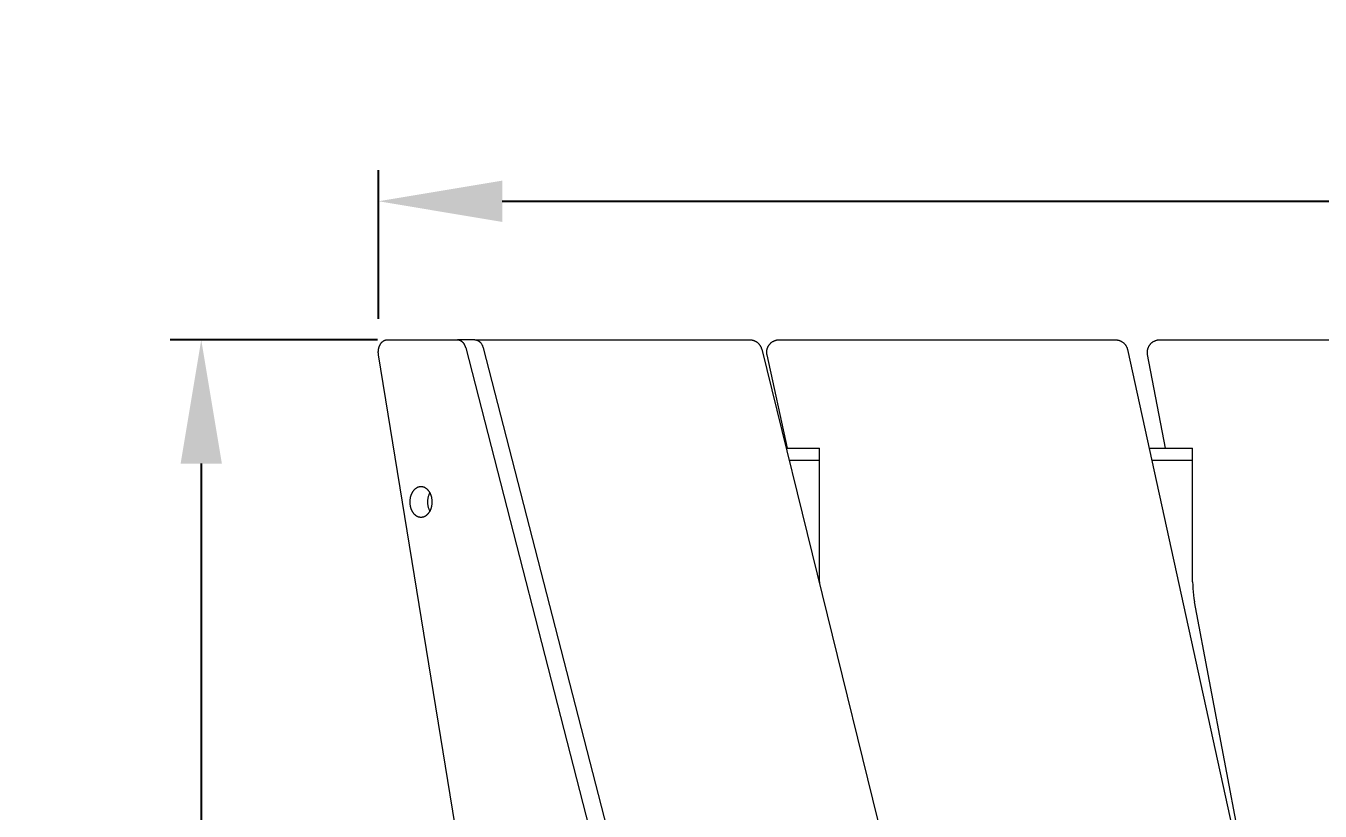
# Model space of a CAD drawing. Header units: millimetres. Extents: x -507 to 4570, y -12 to 3479.
# Drawn here: x -418 to 0.3, y 3225.5 to 3479.3 of the extents above; entities that cross this region are included whole.
import ezdxf

# ---------------------------------------------------------------- set-up
doc = ezdxf.new("R2010")
doc.units = ezdxf.units.MM
doc.layers.add('ZANO_R', color=7, linetype='Continuous', lineweight=0)
doc.layers.add('ZANO_W', color=1, linetype='Continuous', lineweight=0)
doc.styles.add('Arial', font='arial.ttf')
doc.styles.get("Standard").update_dxf_attribs({"font": 'ARIALUNI.TTF'})
doc.dimstyles.new('pl i ang', dxfattribs={"dimtxt": 50, "dimasz": 50, "dimexe": 1.25, "dimexo": 0.625, "dimgap": 10, "dimtad": 1, "dimtoh": 1, "dimtxsty": 'Standard', "dimcen": 2.5, "dimclrd": 1, "dimclre": 1, "dimclrt": 1, "dimadec": 0, "dimazin": 0, "dimtfac": 1, "dimtmove": 0, "dimatfit": 3, "dimfxl": 1, "dimarcsym": 1})

# ---------------------------------------------------------------- blocks, each defined once
blk = doc.blocks.new('*D394')
at = {"layer": 'ZANO_W', "color": 1, "lineweight": -2}
for p, q in [((-304.36, 3377.82), (-371.32, 3377.82)), ((-361.32, 3337.82), (-361.32, 2609.82)), ((-304.36, 2569.82), (-371.32, 2569.82))]:
    blk.add_line(p, q, dxfattribs=at)
at = {"layer": 'ZANO_W', "color": 1}
for points in [[(-354.65, 3337.82), (-367.99, 3337.82), (-361.32, 3377.82)], [(-367.99, 2609.82), (-354.65, 2609.82), (-361.32, 2569.82)]]:
    blk.add_solid(points, dxfattribs=at)
at = {"layer": 'ZANO_W', "color": 1, "insert": (-391.74, 2973.82), "char_height": 40, "attachment_point": 5, "rotation": 90, "style": 'Arial'}
blk.add_mtext('808', dxfattribs=at)
blk = doc.blocks.new('*D395')
at = {"layer": 'ZANO_W', "color": 1, "lineweight": -2}
for p, q in [((-304.05, 3384.6), (-304.05, 3432.59)), ((1903.62, 3384.71), (1903.62, 3432.59)), ((-264.05, 3422.59), (1863.62, 3422.59))]:
    blk.add_line(p, q, dxfattribs=at)
at = {"layer": 'ZANO_W', "color": 1}
for points in [[(-264.05, 3429.25), (-264.05, 3415.92), (-304.05, 3422.59)], [(1863.62, 3415.92), (1863.62, 3429.25), (1903.62, 3422.59)]]:
    blk.add_solid(points, dxfattribs=at)
at = {"layer": 'ZANO_W', "color": 1, "insert": (799.79, 3453.01), "char_height": 40, "attachment_point": 5, "style": 'Arial'}
blk.add_mtext('2208', dxfattribs=at)

msp = doc.modelspace()

# ---------------------------------------------------------------- linework, layer by layer
at = {"layer": 'ZANO_R'}
for p, q in [((-303.91, 3375.25), (-303.88, 3375.36)), ((-303.88, 3375.36), (-303.85, 3375.46)), ((-303.85, 3375.46), (-303.82, 3375.57)), ((-303.82, 3375.57), (-303.78, 3375.67)), ((-303.78, 3375.67), (-303.75, 3375.77)), ((-303.75, 3375.77), (-303.71, 3375.86)), ((-303.71, 3375.86), (-303.66, 3375.96)), ((-303.66, 3375.96), (-303.62, 3376.05)), ((-303.62, 3376.05), (-303.58, 3376.14)), ((-303.58, 3376.14), (-303.53, 3376.23)), ((-303.53, 3376.23), (-303.49, 3376.32)), ((-303.49, 3376.32), (-303.44, 3376.4)), ((-303.44, 3376.4), (-303.39, 3376.48)), ((-303.39, 3376.48), (-303.33, 3376.56)), ((-303.33, 3376.56), (-303.28, 3376.64)), ((-303.28, 3376.64), (-303.22, 3376.72)), ((-303.22, 3376.72), (-303.16, 3376.8)), ((-303.16, 3376.8), (-303.1, 3376.87)), ((-303.1, 3376.87), (-303.04, 3376.94)), ((-303.04, 3376.94), (-302.98, 3377.01)), ((-302.98, 3377.01), (-302.92, 3377.08)), ((-302.92, 3377.08), (-302.85, 3377.14)), ((-302.85, 3377.14), (-302.78, 3377.21)), ((-302.78, 3377.21), (-302.71, 3377.27)), ((-302.71, 3377.27), (-302.64, 3377.32)), ((-302.64, 3377.32), (-302.57, 3377.38)), ((-302.57, 3377.38), (-302.5, 3377.43)), ((-302.5, 3377.43), (-302.43, 3377.48)), ((-302.43, 3377.48), (-302.39, 3377.5)), ((-302.39, 3377.5), (-302.35, 3377.52)), ((-302.35, 3377.52), (-302.32, 3377.54)), ((-302.32, 3377.54), (-302.28, 3377.56)), ((-302.28, 3377.56), (-302.24, 3377.58)), ((-302.24, 3377.58), (-302.2, 3377.6)), ((-302.2, 3377.6), (-302.16, 3377.62)), ((-302.16, 3377.62), (-302.13, 3377.64)), ((-302.13, 3377.64), (-302.09, 3377.65)), ((-302.09, 3377.65), (-302.05, 3377.67)), ((-302.05, 3377.67), (-302.01, 3377.69)), ((-302.01, 3377.69), (-301.97, 3377.7)), ((-301.97, 3377.7), (-301.93, 3377.71)), ((-301.93, 3377.71), (-301.89, 3377.73)), ((-301.89, 3377.73), (-301.86, 3377.74)), ((-301.86, 3377.74), (-301.82, 3377.75)), ((-301.82, 3377.75), (-301.78, 3377.76)), ((-301.78, 3377.76), (-301.74, 3377.77)), ((-301.74, 3377.77), (-301.7, 3377.78)), ((-301.7, 3377.78), (-301.66, 3377.79)), ((-301.66, 3377.79), (-301.62, 3377.79)), ((-301.62, 3377.79), (-301.58, 3377.8)), ((-301.58, 3377.8), (-301.54, 3377.81)), ((-301.54, 3377.81), (-301.5, 3377.81)), ((-301.5, 3377.81), (-301.47, 3377.82)), ((-301.47, 3377.82), (-301.43, 3377.82)), ((-301.43, 3377.82), (-301.39, 3377.82)), ((-301.39, 3377.82), (-301.35, 3377.82)), ((-301.35, 3377.82), (-301.31, 3377.82)), ((-301.31, 3377.82), (-301.27, 3377.82)), ((-301.27, 3377.82), (-278.52, 3377.82)), ((-278.52, 3377.82), (-278.47, 3377.82)), ((-272.86, 3377.82), (-278.52, 3377.82)), ((-278.47, 3377.82), (-278.42, 3377.82)), ((-278.42, 3377.82), (-278.37, 3377.82)), ((-278.37, 3377.82), (-278.32, 3377.81)), ((-278.32, 3377.81), (-278.27, 3377.81)), ((-278.27, 3377.81), (-278.21, 3377.8)), ((-278.21, 3377.8), (-278.16, 3377.79)), ((-278.16, 3377.79), (-278.11, 3377.78)), ((-278.11, 3377.78), (-278.06, 3377.77)), ((-278.06, 3377.77), (-278, 3377.76)), ((-278, 3377.76), (-277.95, 3377.74)), ((-277.95, 3377.74), (-277.9, 3377.73)), ((-277.9, 3377.73), (-277.85, 3377.71)), ((-277.85, 3377.71), (-277.8, 3377.69)), ((-277.8, 3377.69), (-277.74, 3377.67)), ((-277.74, 3377.67), (-277.69, 3377.65)), ((-277.69, 3377.65), (-277.64, 3377.63)), ((-277.64, 3377.63), (-277.59, 3377.6)), ((-277.59, 3377.6), (-277.54, 3377.57)), ((-277.54, 3377.57), (-277.48, 3377.55)), ((-277.48, 3377.55), (-277.43, 3377.52)), ((-277.43, 3377.52), (-277.38, 3377.49)), ((-277.38, 3377.49), (-277.33, 3377.45)), ((-277.33, 3377.45), (-277.28, 3377.42)), ((-277.28, 3377.42), (-277.23, 3377.39)), ((-277.23, 3377.39), (-277.18, 3377.35)), ((-277.18, 3377.35), (-277.14, 3377.31)), ((-277.14, 3377.31), (-277.09, 3377.27)), ((-277.09, 3377.27), (-277.04, 3377.23)), ((-277.04, 3377.23), (-276.99, 3377.19)), ((-276.99, 3377.19), (-276.95, 3377.15)), ((-276.95, 3377.15), (-276.9, 3377.1)), ((-276.9, 3377.1), (-276.85, 3377.06)), ((-276.85, 3377.06), (-276.81, 3377.01)), ((-276.81, 3377.01), (-276.77, 3376.96)), ((-276.77, 3376.96), (-276.72, 3376.91)), ((-276.72, 3376.91), (-276.68, 3376.86)), ((-276.68, 3376.86), (-276.64, 3376.81)), ((-276.64, 3376.81), (-276.6, 3376.76)), ((-276.6, 3376.76), (-276.56, 3376.7)), ((-276.56, 3376.7), (-276.52, 3376.65)), ((-276.52, 3376.65), (-276.48, 3376.59)), ((-276.48, 3376.59), (-276.44, 3376.53)), ((-276.44, 3376.53), (-276.4, 3376.48)), ((-276.4, 3376.48), (-276.33, 3376.36)), ((-276.33, 3376.36), (-276.27, 3376.24)), ((-276.27, 3376.24), (-276.2, 3376.11)), ((-276.2, 3376.11), (-276.14, 3375.99)), ((-276.14, 3375.99), (-276.09, 3375.86)), ((-276.09, 3375.86), (-276.03, 3375.73)), ((-276.03, 3375.73), (-275.99, 3375.59)), ((-275.99, 3375.59), (-275.94, 3375.46)), ((-275.94, 3375.46), (-275.9, 3375.33)), ((-275.9, 3375.33), (-275.86, 3375.19)), ((-272.86, 3377.82), (-266.51, 3377.82)), ((-272.86, 3377.82), (-272.81, 3377.82)), ((-272.81, 3377.82), (-272.76, 3377.82)), ((-272.76, 3377.82), (-272.71, 3377.82)), ((-272.71, 3377.82), (-272.66, 3377.81)), ((-272.66, 3377.81), (-272.61, 3377.81)), ((-272.61, 3377.81), (-272.56, 3377.8)), ((-272.56, 3377.8), (-272.5, 3377.79)), ((-272.5, 3377.79), (-272.45, 3377.78)), ((-272.45, 3377.78), (-272.4, 3377.77)), ((-272.4, 3377.77), (-272.35, 3377.76)), ((-272.35, 3377.76), (-272.3, 3377.74)), ((-272.3, 3377.74), (-272.24, 3377.73)), ((-272.24, 3377.73), (-272.19, 3377.71)), ((-272.19, 3377.71), (-272.14, 3377.69)), ((-272.14, 3377.69), (-272.09, 3377.67)), ((-272.09, 3377.67), (-272.03, 3377.65)), ((-272.03, 3377.65), (-271.98, 3377.63)), ((-271.98, 3377.63), (-271.93, 3377.6)), ((-271.93, 3377.6), (-271.88, 3377.57)), ((-271.88, 3377.57), (-271.83, 3377.55)), ((-271.83, 3377.55), (-271.78, 3377.52)), ((-271.78, 3377.52), (-271.73, 3377.49)), ((-271.73, 3377.49), (-271.68, 3377.45)), ((-271.68, 3377.45), (-271.63, 3377.42)), ((-271.63, 3377.42), (-271.58, 3377.39)), ((-271.58, 3377.39), (-271.53, 3377.35)), ((-271.53, 3377.35), (-271.48, 3377.31)), ((-271.48, 3377.31), (-271.43, 3377.27)), ((-271.43, 3377.27), (-271.38, 3377.23)), ((-271.38, 3377.23), (-271.34, 3377.19)), ((-271.34, 3377.19), (-271.29, 3377.15)), ((-271.29, 3377.15), (-271.24, 3377.1)), ((-271.24, 3377.1), (-271.2, 3377.06)), ((-271.2, 3377.06), (-271.15, 3377.01)), ((-271.15, 3377.01), (-271.11, 3376.96)), ((-271.11, 3376.96), (-271.07, 3376.91)), ((-271.07, 3376.91), (-271.02, 3376.86)), ((-271.02, 3376.86), (-270.98, 3376.81)), ((-270.98, 3376.81), (-270.94, 3376.76)), ((-270.94, 3376.76), (-270.9, 3376.7)), ((-270.9, 3376.7), (-270.86, 3376.65)), ((-270.86, 3376.65), (-270.82, 3376.59)), ((-270.82, 3376.59), (-270.78, 3376.53)), ((-270.78, 3376.53), (-270.75, 3376.48)), ((-270.75, 3376.48), (-270.68, 3376.36)), ((-270.68, 3376.36), (-270.61, 3376.24)), ((-270.61, 3376.24), (-270.54, 3376.11)), ((-270.54, 3376.11), (-270.48, 3375.99)), ((-270.48, 3375.99), (-270.43, 3375.86)), ((-270.43, 3375.86), (-270.38, 3375.73)), ((-270.38, 3375.73), (-270.33, 3375.59)), ((-270.33, 3375.59), (-270.28, 3375.46)), ((-270.28, 3375.46), (-270.24, 3375.33)), ((-270.24, 3375.33), (-270.21, 3375.19)), ((-266.51, 3377.82), (-184.08, 3377.82)), ((-184.08, 3377.82), (-183.95, 3377.82)), ((-183.95, 3377.82), (-183.81, 3377.82)), ((-183.81, 3377.82), (-183.68, 3377.8)), ((-183.68, 3377.8), (-183.54, 3377.79)), ((-183.54, 3377.79), (-183.41, 3377.77)), ((-183.41, 3377.77), (-183.27, 3377.74)), ((-183.27, 3377.74), (-183.14, 3377.71)), ((-183.14, 3377.71), (-183.01, 3377.68)), ((-183.01, 3377.68), (-182.88, 3377.64)), ((-182.88, 3377.64), (-182.75, 3377.59)), ((-182.75, 3377.59), (-182.62, 3377.55)), ((-182.62, 3377.55), (-182.49, 3377.49)), ((-182.49, 3377.49), (-182.37, 3377.44)), ((-182.37, 3377.44), (-182.25, 3377.38)), ((-182.25, 3377.38), (-182.13, 3377.31)), ((-182.13, 3377.31), (-182.01, 3377.24)), ((-182.01, 3377.24), (-181.89, 3377.17)), ((-181.89, 3377.17), (-181.78, 3377.1)), ((-181.78, 3377.1), (-181.67, 3377.02)), ((-181.67, 3377.02), (-181.56, 3376.93)), ((-181.56, 3376.93), (-181.46, 3376.84)), ((-181.46, 3376.84), (-181.36, 3376.75)), ((-181.36, 3376.75), (-181.26, 3376.66)), ((-181.26, 3376.66), (-181.17, 3376.56)), ((-181.17, 3376.56), (-181.07, 3376.46)), ((-181.07, 3376.46), (-180.99, 3376.35)), ((-180.99, 3376.35), (-180.9, 3376.25)), ((-180.9, 3376.25), (-180.82, 3376.14)), ((-180.82, 3376.14), (-180.74, 3376.03)), ((-180.74, 3376.03), (-180.67, 3375.91)), ((-180.67, 3375.91), (-180.6, 3375.79)), ((-180.6, 3375.79), (-180.54, 3375.67)), ((-180.54, 3375.67), (-180.48, 3375.55)), ((-180.48, 3375.55), (-180.42, 3375.43)), ((-180.42, 3375.43), (-180.37, 3375.3)), ((-180.37, 3375.3), (-180.32, 3375.17)), ((-178.3, 3375.27), (-178.25, 3375.39)), ((-178.25, 3375.39), (-178.2, 3375.52)), ((-178.2, 3375.52), (-178.14, 3375.64)), ((-178.14, 3375.64), (-178.07, 3375.76)), ((-178.07, 3375.76), (-178, 3375.88)), ((-178, 3375.88), (-177.93, 3376)), ((-177.93, 3376), (-177.85, 3376.11)), ((-177.85, 3376.11), (-177.77, 3376.22)), ((-177.77, 3376.22), (-177.69, 3376.33)), ((-177.69, 3376.33), (-177.6, 3376.44)), ((-177.6, 3376.44), (-177.51, 3376.54)), ((-177.51, 3376.54), (-177.41, 3376.64)), ((-177.41, 3376.64), (-177.32, 3376.74)), ((-177.32, 3376.74), (-177.21, 3376.83)), ((-177.21, 3376.83), (-177.11, 3376.92)), ((-177.11, 3376.92), (-177, 3377)), ((-177, 3377), (-176.89, 3377.08)), ((-176.89, 3377.08), (-176.78, 3377.16)), ((-176.78, 3377.16), (-176.66, 3377.24)), ((-176.66, 3377.24), (-176.54, 3377.31)), ((-176.54, 3377.31), (-176.42, 3377.37)), ((-176.42, 3377.37), (-176.3, 3377.43)), ((-176.3, 3377.43), (-176.18, 3377.49)), ((-176.18, 3377.49), (-176.05, 3377.54)), ((-176.05, 3377.54), (-175.92, 3377.59)), ((-175.92, 3377.59), (-175.79, 3377.64)), ((-175.79, 3377.64), (-175.66, 3377.67)), ((-175.66, 3377.67), (-175.53, 3377.71)), ((-175.53, 3377.71), (-175.39, 3377.74)), ((-175.39, 3377.74), (-175.26, 3377.77)), ((-175.26, 3377.77), (-175.12, 3377.79)), ((-175.12, 3377.79), (-174.98, 3377.8)), ((-174.98, 3377.8), (-174.85, 3377.82)), ((-174.85, 3377.82), (-174.71, 3377.82)), ((-174.71, 3377.82), (-174.57, 3377.82)), ((-174.57, 3377.82), (-155.37, 3377.82)), ((-155.37, 3377.82), (-65.89, 3377.82)), ((-65.89, 3377.82), (-65.75, 3377.82)), ((-65.75, 3377.82), (-65.61, 3377.82)), ((-65.61, 3377.82), (-65.47, 3377.8)), ((-65.47, 3377.8), (-65.33, 3377.79)), ((-65.33, 3377.79), (-65.2, 3377.76)), ((-65.2, 3377.76), (-65.06, 3377.74)), ((-65.06, 3377.74), (-64.93, 3377.71)), ((-64.93, 3377.71), (-64.79, 3377.67)), ((-64.79, 3377.67), (-64.66, 3377.63)), ((-64.66, 3377.63), (-64.53, 3377.59)), ((-64.53, 3377.59), (-64.4, 3377.54)), ((-64.4, 3377.54), (-64.27, 3377.48)), ((-64.27, 3377.48), (-64.14, 3377.42)), ((-64.14, 3377.42), (-64.02, 3377.36)), ((-64.02, 3377.36), (-63.9, 3377.29)), ((-63.9, 3377.29), (-63.78, 3377.22)), ((-63.78, 3377.22), (-63.66, 3377.15)), ((-63.66, 3377.15), (-63.55, 3377.07)), ((-63.55, 3377.07), (-63.44, 3376.98)), ((-63.44, 3376.98), (-63.33, 3376.9)), ((-63.33, 3376.9), (-63.22, 3376.81)), ((-63.22, 3376.81), (-63.12, 3376.71)), ((-63.12, 3376.71), (-63.02, 3376.61)), ((-63.02, 3376.61), (-62.93, 3376.51)), ((-62.93, 3376.51), (-62.83, 3376.41)), ((-62.83, 3376.41), (-62.75, 3376.3)), ((-62.75, 3376.3), (-62.66, 3376.19)), ((-62.66, 3376.19), (-62.58, 3376.08)), ((-62.58, 3376.08), (-62.51, 3375.96)), ((-62.51, 3375.96), (-62.43, 3375.84)), ((-62.43, 3375.84), (-62.37, 3375.72)), ((-62.37, 3375.72), (-62.3, 3375.6)), ((-62.3, 3375.6), (-62.24, 3375.47)), ((-62.24, 3375.47), (-62.19, 3375.34)), ((-62.19, 3375.34), (-62.14, 3375.21)), ((-55.3, 3375.25), (-55.24, 3375.38)), ((-55.24, 3375.38), (-55.19, 3375.5)), ((-55.19, 3375.5), (-55.13, 3375.63)), ((-55.13, 3375.63), (-55.06, 3375.75)), ((-55.06, 3375.75), (-55, 3375.87)), ((-55, 3375.87), (-54.92, 3375.99)), ((-54.92, 3375.99), (-54.85, 3376.1)), ((-54.85, 3376.1), (-54.77, 3376.21)), ((-54.77, 3376.21), (-54.68, 3376.32)), ((-54.68, 3376.32), (-54.59, 3376.43)), ((-54.59, 3376.43), (-54.5, 3376.53)), ((-54.5, 3376.53), (-54.41, 3376.63)), ((-54.41, 3376.63), (-54.31, 3376.73)), ((-54.31, 3376.73), (-54.21, 3376.82)), ((-54.21, 3376.82), (-54.1, 3376.91)), ((-54.1, 3376.91), (-53.99, 3377)), ((-53.99, 3377), (-53.88, 3377.08)), ((-53.88, 3377.08), (-53.77, 3377.16)), ((-53.77, 3377.16), (-53.65, 3377.23)), ((-53.65, 3377.23), (-53.54, 3377.3)), ((-53.54, 3377.3), (-53.41, 3377.37)), ((-53.41, 3377.37), (-53.29, 3377.43)), ((-53.29, 3377.43), (-53.17, 3377.49)), ((-53.17, 3377.49), (-53.04, 3377.54)), ((-53.04, 3377.54), (-52.91, 3377.59)), ((-52.91, 3377.59), (-52.78, 3377.63)), ((-52.78, 3377.63), (-52.65, 3377.67)), ((-52.65, 3377.67), (-52.51, 3377.71)), ((-52.51, 3377.71), (-52.38, 3377.74)), ((-52.38, 3377.74), (-52.24, 3377.77)), ((-52.24, 3377.77), (-52.11, 3377.79)), ((-52.11, 3377.79), (-51.97, 3377.8)), ((-51.97, 3377.8), (-51.83, 3377.82)), ((-51.83, 3377.82), (-51.7, 3377.82)), ((-51.7, 3377.82), (-51.56, 3377.82)), ((-51.56, 3377.82), (-34.96, 3377.82)), ((-34.96, 3377.82), (60.72, 3377.82)), ((-304.1, 3374.03), (-304.09, 3374.15)), ((-304.1, 3373.92), (-304.1, 3374.03)), ((-304.1, 3373.81), (-304.1, 3373.92)), ((-304.1, 3373.69), (-304.1, 3373.81)), ((-304.1, 3373.58), (-304.1, 3373.69)), ((-304.09, 3373.47), (-304.1, 3373.58)), ((-304.09, 3374.15), (-304.08, 3374.26)), ((-304.08, 3373.36), (-304.09, 3373.47)), ((-304.08, 3374.26), (-304.07, 3374.37)), ((-304.07, 3373.25), (-304.08, 3373.36)), ((-304.07, 3374.37), (-304.06, 3374.49)), ((-304.06, 3373.14), (-304.07, 3373.25)), ((-304.06, 3374.49), (-304.05, 3374.6)), ((-304.04, 3373.03), (-304.06, 3373.14)), ((-304.05, 3374.6), (-304.03, 3374.71)), ((-304.03, 3372.93), (-304.04, 3373.03)), ((-304.03, 3374.71), (-304.01, 3374.82)), ((-174.62, 2577.82), (-304.03, 3372.93)), ((-304.01, 3374.82), (-303.99, 3374.93)), ((-303.99, 3374.93), (-303.97, 3375.04)), ((-303.97, 3375.04), (-303.94, 3375.15)), ((-303.94, 3375.15), (-303.91, 3375.25)), ((-275.86, 3375.19), (-174.62, 2981.82)), ((-270.21, 3375.19), (-202.64, 3112.64)), ((-180.32, 3375.17), (-180.28, 3375.04)), ((-180.28, 3375.04), (-180.24, 3374.91)), ((-180.24, 3374.91), (-180.2, 3374.78)), ((-180.2, 3374.78), (-112.7, 3100.87)), ((-178.57, 3374.06), (-178.56, 3374.2)), ((-178.57, 3373.92), (-178.57, 3374.06)), ((-178.57, 3373.79), (-178.57, 3373.92)), ((-178.57, 3373.65), (-178.57, 3373.79)), ((-178.56, 3373.51), (-178.57, 3373.65)), ((-178.56, 3374.2), (-178.54, 3374.34)), ((-178.55, 3373.38), (-178.56, 3373.51)), ((-178.53, 3373.24), (-178.55, 3373.38)), ((-178.54, 3374.34), (-178.52, 3374.47)), ((-178.51, 3373.1), (-178.53, 3373.24)), ((-178.52, 3374.47), (-178.5, 3374.61)), ((-178.48, 3372.97), (-178.51, 3373.1)), ((-178.5, 3374.61), (-178.47, 3374.74)), ((-171.88, 3342.82), (-178.48, 3372.97)), ((-178.47, 3374.74), (-178.43, 3374.87)), ((-178.43, 3374.87), (-178.39, 3375.01)), ((-178.39, 3375.01), (-178.35, 3375.14)), ((-178.35, 3375.14), (-178.3, 3375.27)), ((-62.14, 3375.21), (-62.09, 3375.08)), ((-62.09, 3375.08), (-62.05, 3374.95)), ((-62.05, 3374.95), (-62.01, 3374.82)), ((-62.01, 3374.82), (-61.98, 3374.68)), ((-61.98, 3374.68), (-2.03, 3100.77)), ((-55.56, 3373.9), (-55.55, 3374.04)), ((-55.56, 3373.77), (-55.56, 3373.9)), ((-55.55, 3373.63), (-55.56, 3373.77)), ((-55.55, 3374.04), (-55.54, 3374.18)), ((-55.54, 3373.49), (-55.55, 3373.63)), ((-55.54, 3374.18), (-55.53, 3374.32)), ((-55.53, 3373.35), (-55.54, 3373.49)), ((-55.53, 3374.32), (-55.51, 3374.45)), ((-55.51, 3373.22), (-55.53, 3373.35)), ((-55.51, 3374.45), (-55.48, 3374.59)), ((-55.49, 3373.08), (-55.51, 3373.22)), ((-49.76, 3342.82), (-55.49, 3373.08)), ((-55.48, 3374.59), (-55.46, 3374.72)), ((-55.46, 3374.72), (-55.42, 3374.86)), ((-55.42, 3374.86), (-55.38, 3374.99)), ((-55.38, 3374.99), (-55.34, 3375.12)), ((-55.34, 3375.12), (-55.3, 3375.25)), ((-172.33, 3342.82), (-161.52, 3342.82)), ((-161.52, 3299.57), (-161.52, 3342.82)), ((-55.01, 3342.82), (-40.93, 3342.82)), ((-40.93, 3299.57), (-40.93, 3342.82)), ((-161.52, 3338.82), (-171.34, 3338.82)), ((-40.93, 3338.82), (-54.13, 3338.82)), ((-292.6, 3329.24), (-292.53, 3329.32)), ((-292.53, 3329.32), (-292.46, 3329.4)), ((-292.46, 3329.4), (-292.39, 3329.48)), ((-292.39, 3329.48), (-292.31, 3329.55)), ((-292.31, 3329.55), (-292.24, 3329.62)), ((-292.24, 3329.62), (-292.16, 3329.69)), ((-292.16, 3329.69), (-292.08, 3329.76)), ((-292.08, 3329.76), (-292.01, 3329.82)), ((-292.01, 3329.82), (-291.93, 3329.88)), ((-291.93, 3329.88), (-291.85, 3329.94)), ((-291.85, 3329.94), (-291.77, 3329.99)), ((-291.77, 3329.99), (-291.69, 3330.04)), ((-291.69, 3330.04), (-291.6, 3330.09)), ((-291.6, 3330.09), (-291.52, 3330.13)), ((-291.52, 3330.13), (-291.44, 3330.17)), ((-291.44, 3330.17), (-291.36, 3330.21)), ((-291.36, 3330.21), (-291.28, 3330.24)), ((-291.28, 3330.24), (-291.19, 3330.28)), ((-291.19, 3330.28), (-291.11, 3330.31)), ((-291.11, 3330.31), (-291.03, 3330.33)), ((-291.03, 3330.33), (-290.95, 3330.35)), ((-290.95, 3330.35), (-290.86, 3330.37)), ((-290.86, 3330.37), (-290.78, 3330.39)), ((-290.78, 3330.39), (-290.7, 3330.41)), ((-290.7, 3330.41), (-290.62, 3330.42)), ((-290.62, 3330.42), (-290.54, 3330.43)), ((-290.54, 3330.43), (-290.46, 3330.43)), ((-290.46, 3330.43), (-290.38, 3330.44)), ((-290.38, 3330.44), (-290.3, 3330.44)), ((-290.3, 3330.44), (-290.22, 3330.44)), ((-290.22, 3330.44), (-290.15, 3330.43)), ((-290.15, 3330.43), (-290.07, 3330.43)), ((-290.07, 3330.43), (-289.98, 3330.42)), ((-289.98, 3330.42), (-289.9, 3330.41)), ((-289.9, 3330.41), (-289.82, 3330.39)), ((-289.82, 3330.39), (-289.74, 3330.37)), ((-289.74, 3330.37), (-289.66, 3330.35)), ((-289.66, 3330.35), (-289.58, 3330.33)), ((-289.58, 3330.33), (-289.49, 3330.31)), ((-289.49, 3330.31), (-289.41, 3330.28)), ((-289.41, 3330.28), (-289.33, 3330.24)), ((-289.33, 3330.24), (-289.25, 3330.21)), ((-289.25, 3330.21), (-289.17, 3330.17)), ((-289.17, 3330.17), (-289.08, 3330.13)), ((-289.08, 3330.13), (-289, 3330.09)), ((-289, 3330.09), (-288.92, 3330.04)), ((-288.92, 3330.04), (-288.84, 3329.99)), ((-288.84, 3329.99), (-288.76, 3329.94)), ((-288.76, 3329.94), (-288.68, 3329.88)), ((-288.68, 3329.88), (-288.6, 3329.82)), ((-288.6, 3329.82), (-288.52, 3329.76)), ((-288.52, 3329.76), (-288.44, 3329.69)), ((-288.44, 3329.69), (-288.37, 3329.62)), ((-288.37, 3329.62), (-288.29, 3329.55)), ((-288.29, 3329.55), (-288.22, 3329.48)), ((-288.22, 3329.48), (-288.15, 3329.4)), ((-288.15, 3329.4), (-288.07, 3329.32)), ((-288.07, 3329.32), (-288, 3329.24)), ((-293.84, 3325.44), (-293.83, 3325.66)), ((-293.83, 3325.21), (-293.84, 3325.44)), ((-293.83, 3325.66), (-293.82, 3325.89)), ((-293.82, 3324.99), (-293.83, 3325.21)), ((-293.82, 3325.89), (-293.81, 3326.12)), ((-293.81, 3326.12), (-293.78, 3326.35)), ((-293.78, 3326.35), (-293.74, 3326.58)), ((-293.74, 3326.58), (-293.72, 3326.7)), ((-293.72, 3326.7), (-293.7, 3326.81)), ((-293.7, 3326.81), (-293.68, 3326.93)), ((-293.68, 3326.93), (-293.65, 3327.05)), ((-293.65, 3327.05), (-293.62, 3327.16)), ((-293.62, 3327.16), (-293.59, 3327.28)), ((-293.59, 3327.28), (-293.56, 3327.39)), ((-293.56, 3327.39), (-293.52, 3327.51)), ((-293.52, 3327.51), (-293.48, 3327.62)), ((-293.48, 3327.62), (-293.44, 3327.73)), ((-293.44, 3327.73), (-293.4, 3327.85)), ((-293.4, 3327.85), (-293.36, 3327.96)), ((-293.36, 3327.96), (-293.31, 3328.07)), ((-293.31, 3328.07), (-293.26, 3328.17)), ((-293.26, 3328.17), (-293.21, 3328.28)), ((-293.21, 3328.28), (-293.16, 3328.38)), ((-293.16, 3328.38), (-293.1, 3328.49)), ((-293.1, 3328.49), (-293.05, 3328.59)), ((-293.05, 3328.59), (-292.99, 3328.69)), ((-292.99, 3328.69), (-292.93, 3328.79)), ((-292.93, 3328.79), (-292.87, 3328.88)), ((-292.87, 3328.88), (-292.8, 3328.97)), ((-292.8, 3328.97), (-292.74, 3329.06)), ((-292.74, 3329.06), (-292.67, 3329.15)), ((-292.67, 3329.15), (-292.6, 3329.24)), ((-288.17, 3325.88), (-288.18, 3325.66)), ((-288.18, 3325.66), (-288.18, 3325.44)), ((-288.18, 3325.44), (-288.18, 3325.22)), ((-288.18, 3325.22), (-288.17, 3324.99)), ((-288.15, 3326.1), (-288.17, 3325.88)), ((-288.13, 3326.32), (-288.15, 3326.1)), ((-288.1, 3326.54), (-288.13, 3326.32)), ((-288.06, 3326.76), (-288.1, 3326.54)), ((-288.01, 3326.98), (-288.06, 3326.76)), ((-287.95, 3327.2), (-288.01, 3326.98)), ((-288, 3329.24), (-287.94, 3329.15)), ((-287.89, 3327.41), (-287.95, 3327.2)), ((-287.94, 3329.15), (-287.87, 3329.06)), ((-287.82, 3327.62), (-287.89, 3327.41)), ((-287.87, 3329.06), (-287.8, 3328.97)), ((-287.75, 3327.83), (-287.82, 3327.62)), ((-287.8, 3328.97), (-287.74, 3328.88)), ((-287.66, 3328.03), (-287.75, 3327.83)), ((-287.74, 3328.88), (-287.68, 3328.79)), ((-287.68, 3328.79), (-287.62, 3328.69)), ((-287.57, 3328.24), (-287.66, 3328.03)), ((-287.62, 3328.69), (-287.56, 3328.59)), ((-287.47, 3328.44), (-287.57, 3328.24)), ((-287.56, 3328.59), (-287.5, 3328.49)), ((-287.5, 3328.49), (-287.45, 3328.38)), ((-287.45, 3328.38), (-287.39, 3328.28)), ((-287.39, 3328.28), (-287.34, 3328.17)), ((-287.34, 3328.17), (-287.29, 3328.07)), ((-287.29, 3328.07), (-287.25, 3327.96)), ((-287.25, 3327.96), (-287.2, 3327.85)), ((-287.2, 3327.85), (-287.16, 3327.73)), ((-287.16, 3327.73), (-287.12, 3327.62)), ((-287.12, 3327.62), (-287.08, 3327.51)), ((-287.08, 3327.51), (-287.05, 3327.39)), ((-287.05, 3327.39), (-287.02, 3327.28)), ((-287.02, 3327.28), (-286.98, 3327.16)), ((-286.98, 3327.16), (-286.96, 3327.05)), ((-286.96, 3327.05), (-286.93, 3326.93)), ((-286.93, 3326.93), (-286.9, 3326.81)), ((-286.9, 3326.81), (-286.88, 3326.7)), ((-286.88, 3326.7), (-286.86, 3326.58)), ((-286.86, 3326.58), (-286.83, 3326.35)), ((-286.83, 3326.35), (-286.8, 3326.12)), ((-286.8, 3326.12), (-286.78, 3325.89)), ((-286.78, 3325.89), (-286.77, 3325.66)), ((-286.77, 3325.21), (-286.78, 3324.99)), ((-286.77, 3325.66), (-286.77, 3325.44)), ((-286.77, 3325.44), (-286.77, 3325.21)), ((-293.81, 3324.76), (-293.82, 3324.99)), ((-293.78, 3324.53), (-293.81, 3324.76)), ((-293.74, 3324.29), (-293.78, 3324.53)), ((-293.72, 3324.18), (-293.74, 3324.29)), ((-293.7, 3324.06), (-293.72, 3324.18)), ((-293.68, 3323.95), (-293.7, 3324.06)), ((-293.65, 3323.83), (-293.68, 3323.95)), ((-293.62, 3323.71), (-293.65, 3323.83)), ((-293.59, 3323.6), (-293.62, 3323.71)), ((-293.56, 3323.48), (-293.59, 3323.6)), ((-293.52, 3323.37), (-293.56, 3323.48)), ((-293.48, 3323.25), (-293.52, 3323.37)), ((-293.44, 3323.14), (-293.48, 3323.25)), ((-293.4, 3323.03), (-293.44, 3323.14)), ((-293.36, 3322.92), (-293.4, 3323.03)), ((-293.31, 3322.81), (-293.36, 3322.92)), ((-293.26, 3322.7), (-293.31, 3322.81)), ((-293.21, 3322.59), (-293.26, 3322.7)), ((-293.16, 3322.49), (-293.21, 3322.59)), ((-293.1, 3322.39), (-293.16, 3322.49)), ((-293.05, 3322.29), (-293.1, 3322.39)), ((-292.99, 3322.19), (-293.05, 3322.29)), ((-292.93, 3322.09), (-292.99, 3322.19)), ((-292.87, 3321.99), (-292.93, 3322.09)), ((-292.8, 3321.9), (-292.87, 3321.99)), ((-292.74, 3321.81), (-292.8, 3321.9)), ((-292.67, 3321.72), (-292.74, 3321.81)), ((-292.6, 3321.64), (-292.67, 3321.72)), ((-292.53, 3321.56), (-292.6, 3321.64)), ((-292.46, 3321.48), (-292.53, 3321.56)), ((-292.39, 3321.4), (-292.46, 3321.48)), ((-292.31, 3321.32), (-292.39, 3321.4)), ((-292.24, 3321.25), (-292.31, 3321.32)), ((-292.16, 3321.18), (-292.24, 3321.25)), ((-292.08, 3321.12), (-292.16, 3321.18)), ((-292.01, 3321.06), (-292.08, 3321.12)), ((-291.93, 3321), (-292.01, 3321.06)), ((-291.85, 3320.94), (-291.93, 3321)), ((-291.77, 3320.89), (-291.85, 3320.94)), ((-288.76, 3320.94), (-288.84, 3320.89)), ((-288.68, 3321), (-288.76, 3320.94)), ((-288.6, 3321.06), (-288.68, 3321)), ((-288.52, 3321.12), (-288.6, 3321.06)), ((-288.44, 3321.18), (-288.52, 3321.12)), ((-288.37, 3321.25), (-288.44, 3321.18)), ((-288.29, 3321.32), (-288.37, 3321.25)), ((-288.22, 3321.4), (-288.29, 3321.32)), ((-288.15, 3321.48), (-288.22, 3321.4)), ((-288.17, 3324.99), (-288.15, 3324.77)), ((-288.15, 3324.77), (-288.13, 3324.55)), ((-288.07, 3321.56), (-288.15, 3321.48)), ((-288.13, 3324.55), (-288.1, 3324.33)), ((-288.1, 3324.33), (-288.06, 3324.11)), ((-288, 3321.64), (-288.07, 3321.56)), ((-288.06, 3324.11), (-288.01, 3323.89)), ((-288.01, 3323.89), (-287.95, 3323.68)), ((-287.94, 3321.72), (-288, 3321.64)), ((-287.95, 3323.68), (-287.89, 3323.47)), ((-287.87, 3321.81), (-287.94, 3321.72)), ((-287.89, 3323.47), (-287.82, 3323.25)), ((-287.8, 3321.9), (-287.87, 3321.81)), ((-287.82, 3323.25), (-287.75, 3323.05)), ((-287.74, 3321.99), (-287.8, 3321.9)), ((-287.75, 3323.05), (-287.66, 3322.84)), ((-287.68, 3322.09), (-287.74, 3321.99)), ((-287.62, 3322.19), (-287.68, 3322.09)), ((-287.66, 3322.84), (-287.57, 3322.64)), ((-287.56, 3322.29), (-287.62, 3322.19)), ((-287.57, 3322.64), (-287.47, 3322.44)), ((-287.5, 3322.39), (-287.56, 3322.29)), ((-287.45, 3322.49), (-287.5, 3322.39)), ((-287.39, 3322.59), (-287.45, 3322.49)), ((-287.34, 3322.7), (-287.39, 3322.59)), ((-287.29, 3322.81), (-287.34, 3322.7)), ((-287.25, 3322.92), (-287.29, 3322.81)), ((-287.2, 3323.03), (-287.25, 3322.92)), ((-287.16, 3323.14), (-287.2, 3323.03)), ((-287.12, 3323.25), (-287.16, 3323.14)), ((-287.08, 3323.37), (-287.12, 3323.25)), ((-287.05, 3323.48), (-287.08, 3323.37)), ((-287.02, 3323.6), (-287.05, 3323.48)), ((-286.98, 3323.71), (-287.02, 3323.6)), ((-286.96, 3323.83), (-286.98, 3323.71)), ((-286.93, 3323.95), (-286.96, 3323.83)), ((-286.9, 3324.06), (-286.93, 3323.95)), ((-286.88, 3324.18), (-286.9, 3324.06)), ((-286.86, 3324.29), (-286.88, 3324.18)), ((-286.83, 3324.53), (-286.86, 3324.29)), ((-286.8, 3324.76), (-286.83, 3324.53)), ((-286.78, 3324.99), (-286.8, 3324.76)), ((-291.69, 3320.84), (-291.77, 3320.89)), ((-291.6, 3320.79), (-291.69, 3320.84)), ((-291.52, 3320.74), (-291.6, 3320.79)), ((-291.44, 3320.7), (-291.52, 3320.74)), ((-291.36, 3320.67), (-291.44, 3320.7)), ((-291.28, 3320.63), (-291.36, 3320.67)), ((-291.19, 3320.6), (-291.28, 3320.63)), ((-291.11, 3320.57), (-291.19, 3320.6)), ((-291.03, 3320.54), (-291.11, 3320.57)), ((-290.95, 3320.52), (-291.03, 3320.54)), ((-290.86, 3320.5), (-290.95, 3320.52)), ((-290.78, 3320.48), (-290.86, 3320.5)), ((-290.7, 3320.47), (-290.78, 3320.48)), ((-290.62, 3320.46), (-290.7, 3320.47)), ((-290.54, 3320.45), (-290.62, 3320.46)), ((-290.46, 3320.44), (-290.54, 3320.45)), ((-290.38, 3320.44), (-290.46, 3320.44)), ((-290.3, 3320.44), (-290.38, 3320.44)), ((-290.22, 3320.44), (-290.3, 3320.44)), ((-290.15, 3320.44), (-290.22, 3320.44)), ((-290.07, 3320.45), (-290.15, 3320.44)), ((-289.98, 3320.46), (-290.07, 3320.45)), ((-289.9, 3320.47), (-289.98, 3320.46)), ((-289.82, 3320.48), (-289.9, 3320.47)), ((-289.74, 3320.5), (-289.82, 3320.48)), ((-289.66, 3320.52), (-289.74, 3320.5)), ((-289.58, 3320.54), (-289.66, 3320.52)), ((-289.49, 3320.57), (-289.58, 3320.54)), ((-289.41, 3320.6), (-289.49, 3320.57)), ((-289.33, 3320.63), (-289.41, 3320.6)), ((-289.25, 3320.67), (-289.33, 3320.63)), ((-289.17, 3320.7), (-289.25, 3320.67)), ((-289.08, 3320.74), (-289.17, 3320.7)), ((-289, 3320.79), (-289.08, 3320.74)), ((-288.92, 3320.84), (-289, 3320.79)), ((-288.84, 3320.89), (-288.92, 3320.84)), ((-161.52, 3299.57), (-161.51, 3298.95)), ((-40.93, 3299.57), (-40.92, 3298.51)), ((-40.92, 3298.51), (-40.87, 3297.44)), ((-40.87, 3297.44), (-40.8, 3296.38)), ((-40.8, 3296.38), (-40.69, 3295.32)), ((-40.69, 3295.32), (-40.55, 3294.27)), ((-40.55, 3294.27), (-40.38, 3293.21)), ((-16.61, 3167.59), (-40.38, 3293.21))]:
    msp.add_line(p, q, dxfattribs=at)

# ---------------------------------------------------------------- dimensions: what is measured, and where the dimension line sits
at = {"layer": 'ZANO_W'}
dim = msp.add_linear_dim(base=(1903.62, 3422.59), p1=(-304.05, 3374.6), p2=(1903.62, 3374.71), dimstyle='pl i ang', override={"dimtxt": 40, "dimasz": 40, "dimexe": 10, "dimexo": 10, "dimtoh": 0, "dimdec": 0, "dimtxsty": 'Arial', "dimtdec": 0, "dimtmove": 1}, dxfattribs=at)
dim.commit()
dim.dimension.update_dxf_attribs({"geometry": '*D395', "text_midpoint": (799.79, 3453.01)})
dim = msp.add_linear_dim(base=(-361.32, 2569.82), p1=(-294.36, 3377.82), p2=(-294.36, 2569.82), angle=90, dimstyle='pl i ang', override={"dimtxt": 40, "dimasz": 40, "dimexe": 10, "dimexo": 10, "dimtoh": 0, "dimdec": 0, "dimtxsty": 'Arial', "dimtdec": 0, "dimtmove": 1}, dxfattribs=at)
dim.commit()
dim.dimension.update_dxf_attribs({"geometry": '*D394', "text_midpoint": (-391.74, 2973.82)})

doc.saveas('drawing.dxf')
